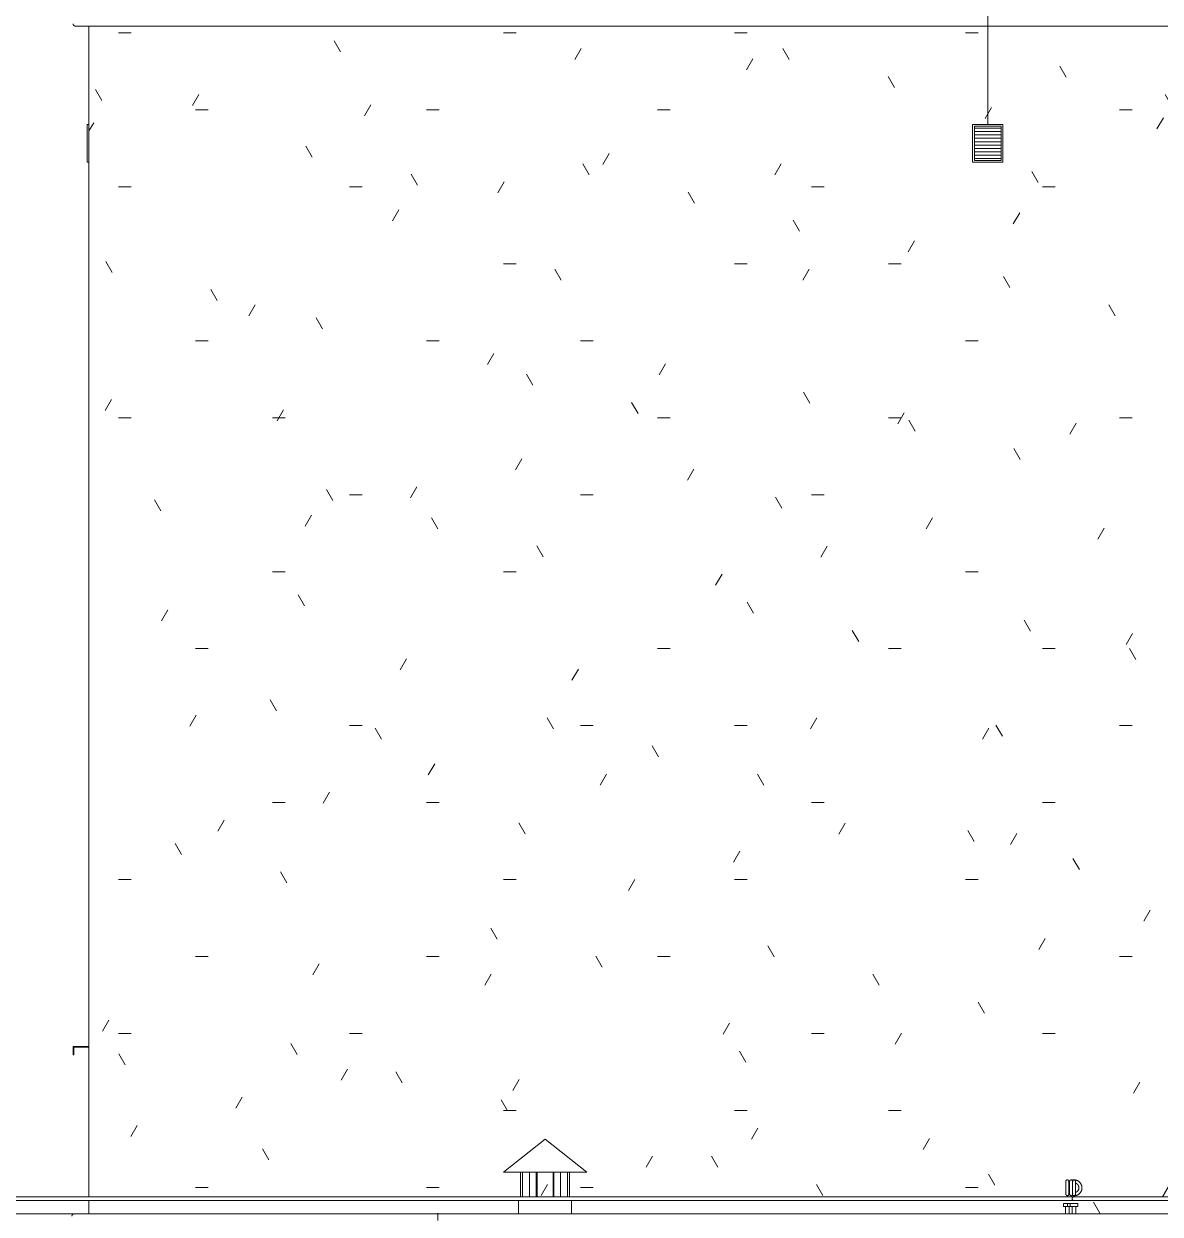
# Model space of a CAD drawing. Header units: millimetres. Extents: x -17526 to 472153, y -45352 to 20466.
# Drawn here: x 144784 to 147784, y 6229 to 9372 of the extents above; entities that cross this region are included whole.
import ezdxf

# ---------------------------------------------------------------- set-up
doc = ezdxf.new("R2010")
doc.units = ezdxf.units.MM
for name, color, linetype, lineweight in [('A-FLOR-HRAL', 11, 'Continuous', 9), ('A-ROOF-OTLN', 132, 'Continuous', 9), ('A-WALL', 113, 'Continuous', 9), ('A-WALL-PATT', 111, 'Continuous', 9), ('E-POWR-CNTR', 130, 'Continuous', 9), ('M-EQPM', 50, 'Continuous', 9), ('M-EQPM-IDEN', 50, 'Continuous', 9), ('M-HVAC-CDFF', 50, 'Continuous', 9), ('Q-SPCQ', 91, 'Continuous', 9)]:
    doc.layers.add(name, color=color, linetype=linetype, lineweight=lineweight)

# ---------------------------------------------------------------- blocks, each defined once
blk = doc.blocks.new('parapet_ext - parapet_ext-V120-Z-Nový')
at = {"layer": 'Q-SPCQ'}
for p, q in [((15935.3, 6672), (15893.3, 6672)), ((15893.3, 6672), (15893.3, 6650)), ((15895.3, 6670), (15935.3, 6670)), ((15895.3, 6650), (15895.3, 6670)), ((15893.3, 6650), (15895.3, 6650))]:
    blk.add_line(p, q, dxfattribs=at)
blk = doc.blocks.new('Zábradlí - Záchytný systém kotva-1301747-Z-Nový')
at = {"layer": 'A-FLOR-HRAL'}
for p, q in [((18520.8, 6314.2), (18520.2, 6313.6)), ((18522.7, 6295), (18522.6, 6295.5)), ((18547.4, 6302.7), (18547.5, 6302.2)), ((18545, 6257.3), (18544.7, 6257.3)), ((18545, 6257.3), (18544.7, 6257.3)), ((18545, 6249.1), (18545, 6257.3)), ((18544.7, 6249.1), (18545, 6249.1)), ((18544.7, 6249.1), (18545, 6249.1))]:
    blk.add_line(p, q, dxfattribs=at)
at = {"layer": 'A-FLOR-HRAL', "flags": 128}
for points in [[(18540.2, 6319.1), (18539.4, 6319.3), (18538.6, 6319.4), (18537.8, 6319.6), (18537, 6319.7), (18536.1, 6319.7), (18535.3, 6319.7), (18534.5, 6319.7), (18533.6, 6319.7), (18532.8, 6319.6), (18532, 6319.5), (18531.1, 6319.4), (18530.3, 6319.2), (18529.5, 6319), (18528.7, 6318.8)], [(18548.6, 6314.7), (18548.4, 6315), (18547.7, 6315.5), (18547.1, 6316), (18546.4, 6316.4), (18545.6, 6316.9), (18544.9, 6317.3), (18544.2, 6317.7), (18543.4, 6318)], [(18523.4, 6316.2), (18522.8, 6315.7), (18522.1, 6315.2), (18521.4, 6314.7)], [(18543, 6279.5), (18543.8, 6279.8), (18544.5, 6280.2), (18545.3, 6280.6), (18546, 6281), (18546.7, 6281.5), (18547.4, 6281.9), (18548, 6282.4), (18548.7, 6283), (18549.3, 6283.5), (18549.9, 6284.1), (18550.5, 6284.7), (18551, 6285.3), (18551.6, 6286)], [(18554, 6307.7), (18553.6, 6308.5), (18553.2, 6309.2), (18552.8, 6309.9), (18552.3, 6310.6), (18551.8, 6311.3), (18551.3, 6312), (18550.8, 6312.6)], [(18553, 6288.1), (18553.4, 6288.8), (18553.8, 6289.5), (18554.1, 6290.3), (18554.5, 6291.1), (18554.8, 6291.8), (18555, 6292.6), (18555.3, 6293.4), (18555.5, 6294.2), (18555.6, 6295.1), (18555.8, 6295.9), (18555.9, 6296.7), (18555.9, 6297.6), (18556, 6298.4), (18556, 6298.8)], [(18556, 6298.8), (18556, 6299.7), (18555.9, 6300.5), (18555.8, 6301.3), (18555.7, 6302.2), (18555.6, 6303), (18555.4, 6303.8), (18555.2, 6304.6), (18554.9, 6305.4), (18554.6, 6306.2)], [(18521.7, 6282.7), (18522.4, 6282.2), (18523.1, 6281.7), (18523.8, 6281.2)], [(18529.9, 6278.6), (18530.7, 6278.4), (18531.5, 6278.2), (18532.3, 6278.1), (18533.2, 6278), (18534, 6278), (18534.8, 6277.9), (18535.7, 6277.9), (18536.5, 6278), (18537.3, 6278.1), (18538.2, 6278.2), (18539, 6278.3), (18539.8, 6278.5), (18540.6, 6278.7), (18541.4, 6278.9)]]:
    blk.add_lwpolyline(points, dxfattribs=at)
blk = doc.blocks.new('Zábradlí - Záchytný systém kotva-V121-Z-Nový')
at = {"layer": 'A-FLOR-HRAL'}
for p, q in [((18520.8, 6314.2), (18520.2, 6313.6)), ((18545, 6257.3), (18544.7, 6257.3)), ((18545, 6257.3), (18544.7, 6257.3)), ((18545, 6249.1), (18545, 6257.3)), ((18544.7, 6249.1), (18545, 6249.1)), ((18544.7, 6249.1), (18545, 6249.1))]:
    blk.add_line(p, q, dxfattribs=at)
at = {"layer": 'A-FLOR-HRAL', "flags": 128}
for points in [[(18556, 6298.8), (18556, 6299.7), (18555.9, 6300.5), (18555.8, 6301.3), (18555.7, 6302.2), (18555.6, 6303), (18555.4, 6303.8), (18555.2, 6304.6), (18554.9, 6305.4), (18554.6, 6306.2), (18554.3, 6307), (18554, 6307.7), (18553.6, 6308.5), (18553.2, 6309.2), (18552.8, 6309.9), (18552.3, 6310.6), (18551.8, 6311.3), (18551.3, 6312), (18550.8, 6312.6), (18550.2, 6313.2), (18549.6, 6313.8), (18549, 6314.4), (18548.4, 6315), (18547.7, 6315.5), (18547.1, 6316), (18546.4, 6316.4), (18545.6, 6316.9), (18544.9, 6317.3), (18544.2, 6317.7), (18543.4, 6318), (18542.6, 6318.3), (18541.9, 6318.6), (18541.1, 6318.9), (18540.2, 6319.1), (18539.4, 6319.3), (18538.6, 6319.4), (18537.8, 6319.6), (18537, 6319.7), (18536.1, 6319.7), (18535.3, 6319.7), (18534.5, 6319.7), (18533.6, 6319.7), (18532.8, 6319.6), (18532, 6319.5), (18531.1, 6319.4), (18530.3, 6319.2), (18529.5, 6319), (18528.7, 6318.8)], [(18523.4, 6316.2), (18522.8, 6315.7), (18522.1, 6315.2), (18521.4, 6314.7)], [(18522.2, 6298.8), (18522.2, 6299.4), (18522.2, 6299.9), (18522.2, 6300.4), (18522.3, 6300.9), (18522.4, 6301.4), (18522.5, 6301.9), (18522.7, 6302.4), (18522.8, 6302.9), (18523, 6303.4), (18523.2, 6303.9), (18523.4, 6304.3)], [(18523.5, 6293.1), (18523.3, 6293.6), (18523.1, 6294), (18522.9, 6294.5), (18522.7, 6295), (18522.6, 6295.5), (18522.5, 6296), (18522.4, 6296.5), (18522.3, 6297), (18522.2, 6297.5), (18522.2, 6298), (18522.2, 6298.6), (18522.2, 6298.8)], [(18529.9, 6278.6), (18530.7, 6278.4), (18531.5, 6278.2), (18532.3, 6278.1), (18533.2, 6278), (18534, 6278), (18534.8, 6277.9), (18535.7, 6277.9), (18536.5, 6278), (18537.3, 6278.1), (18538.2, 6278.2), (18539, 6278.3), (18539.8, 6278.5), (18540.6, 6278.7), (18541.4, 6278.9), (18542.2, 6279.2), (18543, 6279.5), (18543.8, 6279.8), (18544.5, 6280.2), (18545.3, 6280.6), (18546, 6281), (18546.7, 6281.5), (18547.4, 6281.9), (18548, 6282.4), (18548.7, 6283), (18549.3, 6283.5), (18549.9, 6284.1), (18550.5, 6284.7), (18551, 6285.3), (18551.6, 6286), (18552.1, 6286.7), (18552.5, 6287.4), (18553, 6288.1), (18553.4, 6288.8), (18553.8, 6289.5), (18554.1, 6290.3), (18554.5, 6291.1), (18554.8, 6291.8), (18555, 6292.6), (18555.3, 6293.4), (18555.5, 6294.2), (18555.6, 6295.1), (18555.8, 6295.9), (18555.9, 6296.7), (18555.9, 6297.6), (18556, 6298.4), (18556, 6298.8)], [(18539, 6311.1), (18539.5, 6311), (18540, 6310.8), (18540.4, 6310.6), (18540.9, 6310.4), (18541.4, 6310.1), (18541.8, 6309.9), (18542.2, 6309.6), (18542.7, 6309.3), (18543.1, 6309), (18543.5, 6308.6), (18543.9, 6308.3), (18544.2, 6307.9), (18544.6, 6307.6), (18544.9, 6307.2), (18545.2, 6306.8), (18545.6, 6306.4), (18545.8, 6305.9), (18546.1, 6305.5), (18546.4, 6305), (18546.6, 6304.6), (18546.8, 6304.1), (18547, 6303.6), (18547.2, 6303.2), (18547.4, 6302.7), (18547.5, 6302.2), (18547.7, 6301.7), (18547.8, 6301.2), (18547.8, 6300.7), (18547.9, 6300.2), (18547.9, 6299.6), (18548, 6299.1), (18548, 6298.8)], [(18548, 6298.8), (18548, 6298.3), (18547.9, 6297.8), (18547.9, 6297.3), (18547.8, 6296.8), (18547.7, 6296.3), (18547.6, 6295.8), (18547.5, 6295.3), (18547.3, 6294.8), (18547.1, 6294.3), (18547, 6293.8), (18546.7, 6293.3), (18546.5, 6292.9), (18546.3, 6292.4), (18546, 6292), (18545.7, 6291.6), (18545.4, 6291.1), (18545.1, 6290.7), (18544.8, 6290.3), (18544.4, 6289.9), (18544.1, 6289.6), (18543.7, 6289.2), (18543.3, 6288.9), (18542.9, 6288.6), (18542.5, 6288.3), (18542, 6288), (18541.6, 6287.7), (18541.1, 6287.5), (18540.7, 6287.2), (18540.2, 6287), (18539.7, 6286.8), (18539.3, 6286.6)], [(18521.7, 6282.7), (18522.4, 6282.2), (18523.1, 6281.7), (18523.8, 6281.2)]]:
    blk.add_lwpolyline(points, dxfattribs=at)
blk = doc.blocks.new('Zábradlí - Záchytný systém kotva-V123-Z-Nový')
at = {"layer": 'A-FLOR-HRAL'}
for p, q in [((18525, 6257.3), (18525, 6249.1)), ((18535, 6257.3), (18525, 6257.3)), ((18545, 6257.3), (18535, 6257.3)), ((18545, 6249.1), (18545, 6257.3)), ((18525, 6249.1), (18535, 6249.1)), ((18530, 6249.1), (18530, 6229.5)), ((18535, 6249.1), (18545, 6249.1)), ((18540, 6229.5), (18540, 6249.1))]:
    blk.add_line(p, q, dxfattribs=at)
at = {"layer": 'A-FLOR-HRAL', "flags": 128}
for points in [[(18531, 6315.8), (18531, 6315.9), (18531, 6316.1), (18531, 6316.2), (18531, 6316.4), (18531.1, 6316.5), (18531.1, 6316.7), (18531.2, 6316.9), (18531.2, 6317), (18531.3, 6317.2), (18531.3, 6317.3), (18531.4, 6317.5), (18531.5, 6317.6), (18531.5, 6317.7), (18531.6, 6317.9), (18531.7, 6318), (18531.8, 6318.1), (18531.9, 6318.3), (18532, 6318.4), (18532.1, 6318.5), (18532.2, 6318.6), (18532.3, 6318.7), (18532.4, 6318.8), (18532.6, 6318.9), (18532.7, 6319), (18532.8, 6319.1), (18533, 6319.2), (18533.1, 6319.3), (18533.3, 6319.4), (18533.4, 6319.4), (18533.5, 6319.5), (18533.7, 6319.5), (18533.9, 6319.6), (18534, 6319.6), (18534.2, 6319.7), (18534.3, 6319.7), (18534.5, 6319.7), (18534.6, 6319.7), (18534.8, 6319.7), (18535, 6319.8), (18535.1, 6319.7), (18535.3, 6319.7), (18535.4, 6319.7), (18535.6, 6319.7), (18535.8, 6319.7), (18535.9, 6319.6), (18536.1, 6319.6), (18536.2, 6319.6), (18536.4, 6319.5), (18536.5, 6319.5), (18536.7, 6319.4), (18536.8, 6319.3), (18536.9, 6319.2), (18537.1, 6319.2), (18537.2, 6319.1), (18537.4, 6319), (18537.5, 6318.9), (18537.6, 6318.8), (18537.7, 6318.7), (18537.8, 6318.6), (18537.9, 6318.5), (18538.1, 6318.3), (18538.2, 6318.2), (18538.2, 6318.1), (18538.3, 6317.9), (18538.4, 6317.8), (18538.5, 6317.7), (18538.6, 6317.5), (18538.6, 6317.4), (18538.7, 6317.2), (18538.8, 6317.1), (18538.8, 6316.9), (18538.9, 6316.8), (18538.9, 6316.6), (18538.9, 6316.5), (18539, 6316.3), (18539, 6316.2), (18539, 6316), (18539, 6315.8), (18539, 6315.8)], [(18531, 6315.8), (18531, 6315.7), (18531, 6315.7), (18531, 6315.6), (18531, 6315.5), (18531, 6315.4), (18531, 6315.3), (18531, 6315.1), (18531, 6314.9), (18531, 6314.7), (18531, 6314.4), (18531, 6314.1), (18531, 6313.8), (18531, 6313.5), (18531, 6313.2), (18531, 6312.8), (18531, 6312.4), (18531, 6312), (18531, 6311.6), (18531, 6311.1), (18531, 6310.6), (18531, 6310.1), (18531, 6309.6), (18531, 6309.1), (18531, 6308.5), (18531, 6308), (18531, 6307.4), (18531, 6306.8), (18531, 6306.2), (18531, 6305.6), (18531, 6305), (18531, 6304.3), (18531, 6303.7), (18531, 6303), (18531, 6302.4), (18531, 6301.7), (18531, 6301), (18531, 6300.4), (18531, 6299.7), (18531, 6299), (18531, 6298.8)], [(18531, 6298.8), (18531, 6299.5), (18531, 6300.2), (18531, 6300.9), (18531, 6301.5), (18531, 6302.2), (18531, 6302.9), (18531, 6303.5), (18531, 6304.2), (18531, 6304.8), (18531, 6305.4), (18531, 6306), (18531, 6306.7), (18531, 6307.2), (18531, 6307.8), (18531, 6308.4), (18531, 6308.9), (18531, 6309.5), (18531, 6310), (18531, 6310.5), (18531, 6311), (18531, 6311.4), (18531, 6311.9), (18531, 6312.3), (18531, 6312.7), (18531, 6313.1), (18531, 6313.4), (18531, 6313.8), (18531, 6314.1), (18531, 6314.3), (18531, 6314.6), (18531, 6314.8), (18531, 6315), (18531, 6315.2), (18531, 6315.4), (18531, 6315.5), (18531, 6315.6), (18531, 6315.7), (18531, 6315.7), (18531, 6315.8)], [(18531, 6281.9), (18531, 6281.9), (18531, 6282), (18531, 6282.1), (18531, 6282.1), (18531, 6282.3), (18531, 6282.4), (18531, 6282.6), (18531, 6282.8), (18531, 6283), (18531, 6283.3), (18531, 6283.5), (18531, 6283.8), (18531, 6284.2), (18531, 6284.5), (18531, 6284.9), (18531, 6285.3), (18531, 6285.7), (18531, 6286.1), (18531, 6286.6), (18531, 6287.1), (18531, 6287.6), (18531, 6288.1), (18531, 6288.6), (18531, 6289.1), (18531, 6289.7), (18531, 6290.3), (18531, 6290.9), (18531, 6291.5), (18531, 6292.1), (18531, 6292.7), (18531, 6293.3), (18531, 6294), (18531, 6294.6), (18531, 6295.3), (18531, 6296), (18531, 6296.6), (18531, 6297.3), (18531, 6298), (18531, 6298.7), (18531, 6298.8)], [(18531, 6298.8), (18531, 6298.2), (18531, 6297.5), (18531, 6296.8), (18531, 6296.1), (18531, 6295.5), (18531, 6294.8), (18531, 6294.2), (18531, 6293.5), (18531, 6292.9), (18531, 6292.3), (18531, 6291.6), (18531, 6291), (18531, 6290.4), (18531, 6289.9), (18531, 6289.3), (18531, 6288.7), (18531, 6288.2), (18531, 6287.7), (18531, 6287.2), (18531, 6286.7), (18531, 6286.3), (18531, 6285.8), (18531, 6285.4), (18531, 6285), (18531, 6284.6), (18531, 6284.3), (18531, 6283.9), (18531, 6283.6), (18531, 6283.3), (18531, 6283.1), (18531, 6282.8), (18531, 6282.6), (18531, 6282.5), (18531, 6282.3), (18531, 6282.2), (18531, 6282.1), (18531, 6282), (18531, 6282), (18531, 6281.9)], [(18539, 6315.8), (18539, 6315.7), (18539, 6315.7), (18539, 6315.6), (18539, 6315.5), (18539, 6315.4), (18539, 6315.3), (18539, 6315.1), (18539, 6314.9), (18539, 6314.7), (18539, 6314.4), (18539, 6314.1), (18539, 6313.8), (18539, 6313.5), (18539, 6313.2), (18539, 6312.8), (18539, 6312.4), (18539, 6312), (18539, 6311.6), (18539, 6311.1), (18539, 6310.6), (18539, 6310.1), (18539, 6309.6), (18539, 6309.1), (18539, 6308.5), (18539, 6308), (18539, 6307.4), (18539, 6306.8), (18539, 6306.2), (18539, 6305.6), (18539, 6305), (18539, 6304.3), (18539, 6303.7), (18539, 6303), (18539, 6302.4), (18539, 6301.7), (18539, 6301), (18539, 6300.4), (18539, 6299.7), (18539, 6299), (18539, 6298.8)], [(18539, 6298.8), (18539, 6299.5), (18539, 6300.2), (18539, 6300.9), (18539, 6301.5), (18539, 6302.2), (18539, 6302.9), (18539, 6303.5), (18539, 6304.2), (18539, 6304.8), (18539, 6305.4), (18539, 6306), (18539, 6306.7), (18539, 6307.2), (18539, 6307.8), (18539, 6308.4), (18539, 6308.9), (18539, 6309.5), (18539, 6310), (18539, 6310.5), (18539, 6311), (18539, 6311.4), (18539, 6311.9), (18539, 6312.3), (18539, 6312.7), (18539, 6313.1), (18539, 6313.4), (18539, 6313.8), (18539, 6314.1), (18539, 6314.3), (18539, 6314.6), (18539, 6314.8), (18539, 6315), (18539, 6315.2), (18539, 6315.4), (18539, 6315.5), (18539, 6315.6), (18539, 6315.7), (18539, 6315.7), (18539, 6315.8)], [(18539, 6281.9), (18539, 6281.9), (18539, 6282), (18539, 6282.1), (18539, 6282.1), (18539, 6282.3), (18539, 6282.4), (18539, 6282.6), (18539, 6282.8), (18539, 6283), (18539, 6283.3), (18539, 6283.5), (18539, 6283.8), (18539, 6284.2), (18539, 6284.5), (18539, 6284.9), (18539, 6285.3), (18539, 6285.7), (18539, 6286.1), (18539, 6286.6), (18539, 6287.1), (18539, 6287.6), (18539, 6288.1), (18539, 6288.6), (18539, 6289.1), (18539, 6289.7), (18539, 6290.3), (18539, 6290.9), (18539, 6291.5), (18539, 6292.1), (18539, 6292.7), (18539, 6293.3), (18539, 6294), (18539, 6294.6), (18539, 6295.3), (18539, 6296), (18539, 6296.6), (18539, 6297.3), (18539, 6298), (18539, 6298.7), (18539, 6298.8)], [(18539, 6298.8), (18539, 6298.2), (18539, 6297.5), (18539, 6296.8), (18539, 6296.1), (18539, 6295.5), (18539, 6294.8), (18539, 6294.2), (18539, 6293.5), (18539, 6292.9), (18539, 6292.3), (18539, 6291.6), (18539, 6291), (18539, 6290.4), (18539, 6289.9), (18539, 6289.3), (18539, 6288.7), (18539, 6288.2), (18539, 6287.7), (18539, 6287.2), (18539, 6286.7), (18539, 6286.3), (18539, 6285.8), (18539, 6285.4), (18539, 6285), (18539, 6284.6), (18539, 6284.3), (18539, 6283.9), (18539, 6283.6), (18539, 6283.3), (18539, 6283.1), (18539, 6282.8), (18539, 6282.6), (18539, 6282.5), (18539, 6282.3), (18539, 6282.2), (18539, 6282.1), (18539, 6282), (18539, 6282), (18539, 6281.9)], [(18539, 6281.9), (18539, 6281.8), (18539, 6281.6), (18539, 6281.5), (18538.9, 6281.3), (18538.9, 6281.1), (18538.9, 6281), (18538.8, 6280.8), (18538.8, 6280.7), (18538.7, 6280.5), (18538.7, 6280.4), (18538.6, 6280.2), (18538.5, 6280.1), (18538.5, 6279.9), (18538.4, 6279.8), (18538.3, 6279.7), (18538.2, 6279.5), (18538.1, 6279.4), (18538, 6279.3), (18537.9, 6279.2), (18537.8, 6279.1), (18537.7, 6279), (18537.5, 6278.8), (18537.4, 6278.7), (18537.3, 6278.7), (18537.2, 6278.6), (18537, 6278.5), (18536.9, 6278.4), (18536.7, 6278.3), (18536.6, 6278.3), (18536.4, 6278.2), (18536.3, 6278.1), (18536.1, 6278.1), (18536, 6278.1), (18535.8, 6278), (18535.7, 6278), (18535.5, 6278), (18535.4, 6277.9), (18535.2, 6277.9), (18535, 6277.9), (18534.9, 6277.9), (18534.7, 6277.9), (18534.6, 6278), (18534.4, 6278), (18534.2, 6278), (18534.1, 6278), (18533.9, 6278.1), (18533.8, 6278.1), (18533.6, 6278.2), (18533.5, 6278.2), (18533.3, 6278.3), (18533.2, 6278.4), (18533, 6278.4), (18532.9, 6278.5), (18532.8, 6278.6), (18532.6, 6278.7), (18532.5, 6278.8), (18532.4, 6278.9), (18532.3, 6279), (18532.2, 6279.1), (18532, 6279.2), (18531.9, 6279.4), (18531.8, 6279.5), (18531.7, 6279.6), (18531.7, 6279.7), (18531.6, 6279.9), (18531.5, 6280), (18531.4, 6280.2), (18531.3, 6280.3), (18531.3, 6280.4), (18531.2, 6280.6), (18531.2, 6280.7), (18531.1, 6280.9), (18531.1, 6281.1), (18531.1, 6281.2), (18531, 6281.4), (18531, 6281.5), (18531, 6281.7), (18531, 6281.8), (18531, 6281.9)]]:
    blk.add_lwpolyline(points, dxfattribs=at)
blk = doc.blocks.new('Zábradlí - Zábradlí-1224775-Z-Nový')
for name in ['Zábradlí - Záchytný systém kotva-1301747-Z-Nový', 'Zábradlí - Záchytný systém kotva-V121-Z-Nový', 'Zábradlí - Záchytný systém kotva-1301747-Z-Nový', 'Zábradlí - Záchytný systém kotva-V123-Z-Nový']:
    blk.add_blockref(name, (0, 0))
blk = doc.blocks.new('Typ horního madla - Horní madlo_Vnitřní_-1225290-Z-Nový')
at = {"layer": 'A-FLOR-HRAL'}
for p, q in [((25658.8, 6275), (18535, 6275)), ((18535, 6265), (25658.8, 6265))]:
    blk.add_line(p, q, dxfattribs=at)
for points, knots in [([(18535, 6275), (18534.9, 6275), (18534.7, 6275), (18534.3, 6275), (18534, 6274.9), (18533.7, 6274.8), (18533.4, 6274.7), (18533.1, 6274.6), (18532.8, 6274.5), (18532.5, 6274.3), (18532.2, 6274.2), (18531.9, 6273.9), (18531.5, 6273.6), (18531.2, 6273.3), (18531, 6273), (18530.6, 6272.5), (18530.4, 6271.9), (18530.1, 6271.1), (18530, 6270.4), (18530, 6270)], [0.5, 0.5, 0.5, 0.5, 0.5208333, 0.5416667, 0.5625, 0.5833333, 0.6041667, 0.625, 0.6458333, 0.6666667, 0.6875, 0.7083333, 0.75, 0.7708333, 0.7916667, 0.8333333, 0.875, 0.9166667, 1, 1, 1, 1]), ([(18530, 6270), (18530, 6269.6), (18530.1, 6268.9), (18530.4, 6268.1), (18530.6, 6267.5), (18531, 6267), (18531.2, 6266.7), (18531.5, 6266.4), (18531.9, 6266), (18532.4, 6265.7), (18532.8, 6265.5), (18533.1, 6265.4), (18533.4, 6265.3), (18533.7, 6265.2), (18534, 6265.1), (18534.3, 6265), (18534.7, 6265), (18534.9, 6265), (18535, 6265)], [0, 0, 0, 0, 0.0833333, 0.125, 0.1666667, 0.2083333, 0.2291667, 0.25, 0.2916667, 0.3333333, 0.3541667, 0.375, 0.3958333, 0.4166667, 0.4375, 0.4583333, 0.4791667, 0.5, 0.5, 0.5, 0.5])]:
    blk.add_open_spline(points, degree=3, knots=knots, dxfattribs=at)
blk = doc.blocks.new('Zábradlí - Záchytný systém kotva-V129-Z-Nový')
at = {"layer": 'A-FLOR-HRAL'}
for p, q in [((18517.5, 6257.3), (18517.5, 6249.1)), ((18524.9, 6257.3), (18517.5, 6257.3)), ((18531.5, 6284.6), (18531.5, 6284.3)), ((18531.5, 6284.2), (18531.5, 6284.5)), ((18517.5, 6249.1), (18524.9, 6249.1)), ((18522.5, 6249.1), (18522.5, 6229.5))]:
    blk.add_line(p, q, dxfattribs=at)
at = {"layer": 'A-FLOR-HRAL', "flags": 128}
for points in [[(18523.5, 6315.8), (18523.5, 6315.9), (18523.5, 6316.1), (18523.5, 6316.2), (18523.5, 6316.4), (18523.6, 6316.5), (18523.6, 6316.7), (18523.6, 6316.9), (18523.7, 6317), (18523.7, 6317.2), (18523.8, 6317.3), (18523.9, 6317.5), (18523.9, 6317.6), (18524, 6317.7), (18524.1, 6317.9), (18524.2, 6318), (18524.3, 6318.1), (18524.4, 6318.3), (18524.5, 6318.4), (18524.6, 6318.5), (18524.7, 6318.6), (18524.8, 6318.7), (18524.9, 6318.8), (18525.1, 6318.9), (18525.2, 6319), (18525.3, 6319.1), (18525.5, 6319.2), (18525.6, 6319.3), (18525.7, 6319.4), (18525.9, 6319.4), (18526, 6319.5), (18526.2, 6319.5), (18526.3, 6319.6), (18526.5, 6319.6), (18526.6, 6319.7), (18526.8, 6319.7), (18527, 6319.7), (18527.1, 6319.7), (18527.3, 6319.7), (18527.4, 6319.8), (18527.6, 6319.7), (18527.8, 6319.7), (18527.9, 6319.7), (18528.1, 6319.7), (18528.2, 6319.7), (18528.4, 6319.6), (18528.5, 6319.6), (18528.7, 6319.6), (18528.9, 6319.5), (18529, 6319.5), (18529.1, 6319.4), (18529.3, 6319.3), (18529.4, 6319.2), (18529.6, 6319.2), (18529.7, 6319.1), (18529.8, 6319), (18530, 6318.9), (18530.1, 6318.8), (18530.2, 6318.7), (18530.3, 6318.6), (18530.4, 6318.5), (18530.5, 6318.3), (18530.6, 6318.2), (18530.7, 6318.1), (18530.8, 6317.9), (18530.9, 6317.8), (18531, 6317.7), (18531.1, 6317.5), (18531.1, 6317.4), (18531.2, 6317.2), (18531.3, 6317.1), (18531.3, 6316.9), (18531.3, 6316.8), (18531.4, 6316.6), (18531.4, 6316.5), (18531.4, 6316.3), (18531.5, 6316.2), (18531.5, 6316), (18531.5, 6315.8), (18531.5, 6315.8)], [(18523.5, 6315.8), (18523.5, 6315.7), (18523.5, 6315.7), (18523.5, 6315.6), (18523.5, 6315.5), (18523.5, 6315.4), (18523.5, 6315.3), (18523.5, 6315.1), (18523.5, 6314.9), (18523.5, 6314.7), (18523.5, 6314.4), (18523.5, 6314.1), (18523.5, 6313.8), (18523.5, 6313.5), (18523.5, 6313.2), (18523.5, 6312.8), (18523.5, 6312.4), (18523.5, 6312), (18523.5, 6311.6), (18523.5, 6311.1), (18523.5, 6310.6), (18523.5, 6310.1), (18523.5, 6309.6), (18523.5, 6309.1), (18523.5, 6308.5), (18523.5, 6308), (18523.5, 6307.4), (18523.5, 6306.8), (18523.5, 6306.2), (18523.5, 6305.6), (18523.5, 6305), (18523.5, 6304.3), (18523.5, 6303.7), (18523.5, 6303), (18523.5, 6302.4), (18523.5, 6301.7), (18523.5, 6301), (18523.5, 6300.4), (18523.5, 6299.7), (18523.5, 6299), (18523.5, 6298.8)], [(18523.5, 6298.8), (18523.5, 6299.5), (18523.5, 6300.2), (18523.5, 6300.9), (18523.5, 6301.5), (18523.5, 6302.2), (18523.5, 6302.9), (18523.5, 6303.5), (18523.5, 6304.2), (18523.5, 6304.8), (18523.5, 6305.4), (18523.5, 6306), (18523.5, 6306.7), (18523.5, 6307.2), (18523.5, 6307.8), (18523.5, 6308.4), (18523.5, 6308.9), (18523.5, 6309.5), (18523.5, 6310), (18523.5, 6310.5), (18523.5, 6311), (18523.5, 6311.4), (18523.5, 6311.9), (18523.5, 6312.3), (18523.5, 6312.7), (18523.5, 6313.1), (18523.5, 6313.4), (18523.5, 6313.8), (18523.5, 6314.1), (18523.5, 6314.3), (18523.5, 6314.6), (18523.5, 6314.8), (18523.5, 6315), (18523.5, 6315.2), (18523.5, 6315.4), (18523.5, 6315.5), (18523.5, 6315.6), (18523.5, 6315.7), (18523.5, 6315.7), (18523.5, 6315.8)], [(18523.5, 6281.9), (18523.5, 6281.9), (18523.5, 6282), (18523.5, 6282.1), (18523.5, 6282.1), (18523.5, 6282.3), (18523.5, 6282.4), (18523.5, 6282.6), (18523.5, 6282.8), (18523.5, 6283), (18523.5, 6283.3), (18523.5, 6283.5), (18523.5, 6283.8), (18523.5, 6284.2), (18523.5, 6284.5), (18523.5, 6284.9), (18523.5, 6285.3), (18523.5, 6285.7), (18523.5, 6286.1), (18523.5, 6286.6), (18523.5, 6287.1), (18523.5, 6287.6), (18523.5, 6288.1), (18523.5, 6288.6), (18523.5, 6289.1), (18523.5, 6289.7), (18523.5, 6290.3), (18523.5, 6290.9), (18523.5, 6291.5), (18523.5, 6292.1), (18523.5, 6292.7), (18523.5, 6293.3), (18523.5, 6294), (18523.5, 6294.6), (18523.5, 6295.3), (18523.5, 6296), (18523.5, 6296.6), (18523.5, 6297.3), (18523.5, 6298), (18523.5, 6298.7), (18523.5, 6298.8)], [(18523.5, 6298.8), (18523.5, 6298.2), (18523.5, 6297.5), (18523.5, 6296.8), (18523.5, 6296.1), (18523.5, 6295.5), (18523.5, 6294.8), (18523.5, 6294.2), (18523.5, 6293.5), (18523.5, 6292.9), (18523.5, 6292.3), (18523.5, 6291.6), (18523.5, 6291), (18523.5, 6290.4), (18523.5, 6289.9), (18523.5, 6289.3), (18523.5, 6288.7), (18523.5, 6288.2), (18523.5, 6287.7), (18523.5, 6287.2), (18523.5, 6286.7), (18523.5, 6286.3), (18523.5, 6285.8), (18523.5, 6285.4), (18523.5, 6285), (18523.5, 6284.6), (18523.5, 6284.3), (18523.5, 6283.9), (18523.5, 6283.6), (18523.5, 6283.3), (18523.5, 6283.1), (18523.5, 6282.8), (18523.5, 6282.6), (18523.5, 6282.5), (18523.5, 6282.3), (18523.5, 6282.2), (18523.5, 6282.1), (18523.5, 6282), (18523.5, 6282), (18523.5, 6281.9)], [(18531.5, 6315.8), (18531.5, 6315.7), (18531.5, 6315.7), (18531.5, 6315.6), (18531.5, 6315.5), (18531.5, 6315.4), (18531.5, 6315.3)], [(18531.5, 6315.4), (18531.5, 6315.5), (18531.5, 6315.6), (18531.5, 6315.7), (18531.5, 6315.7), (18531.5, 6315.8)], [(18531.5, 6281.5), (18531.4, 6281.3), (18531.4, 6281.1), (18531.4, 6281), (18531.3, 6280.8), (18531.3, 6280.7), (18531.2, 6280.5), (18531.2, 6280.4), (18531.1, 6280.2), (18531, 6280.1), (18531, 6279.9), (18530.9, 6279.8), (18530.8, 6279.7), (18530.7, 6279.5), (18530.6, 6279.4), (18530.5, 6279.3), (18530.4, 6279.2), (18530.3, 6279.1), (18530.2, 6279), (18530, 6278.8), (18529.9, 6278.7), (18529.8, 6278.7), (18529.6, 6278.6), (18529.5, 6278.5), (18529.4, 6278.4), (18529.2, 6278.3), (18529.1, 6278.3), (18528.9, 6278.2), (18528.8, 6278.1), (18528.6, 6278.1), (18528.5, 6278.1), (18528.3, 6278), (18528.2, 6278), (18528, 6278), (18527.8, 6277.9), (18527.7, 6277.9), (18527.5, 6277.9), (18527.4, 6277.9), (18527.2, 6277.9), (18527, 6278), (18526.9, 6278), (18526.7, 6278), (18526.6, 6278), (18526.4, 6278.1), (18526.3, 6278.1), (18526.1, 6278.2), (18526, 6278.2), (18525.8, 6278.3), (18525.7, 6278.4), (18525.5, 6278.4), (18525.4, 6278.5), (18525.3, 6278.6), (18525.1, 6278.7), (18525, 6278.8), (18524.9, 6278.9), (18524.8, 6279), (18524.6, 6279.1), (18524.5, 6279.2), (18524.4, 6279.4), (18524.3, 6279.5), (18524.2, 6279.6), (18524.1, 6279.7), (18524.1, 6279.9), (18524, 6280), (18523.9, 6280.2), (18523.8, 6280.3), (18523.8, 6280.4), (18523.7, 6280.6), (18523.7, 6280.7), (18523.6, 6280.9), (18523.6, 6281.1), (18523.6, 6281.2), (18523.5, 6281.4), (18523.5, 6281.5), (18523.5, 6281.7), (18523.5, 6281.8), (18523.5, 6281.9)]]:
    blk.add_lwpolyline(points, dxfattribs=at)
blk = doc.blocks.new('Zábradlí - Záchytný systém kotva-V130-Z-Nový')
at = {"layer": 'A-FLOR-HRAL'}
for p, q in [((18507.5, 6257.3), (18507.5, 6249.1)), ((18517.5, 6257.3), (18507.5, 6257.3)), ((18507.5, 6249.1), (18517.5, 6249.1)), ((18512.5, 6249.1), (18512.5, 6229.5))]:
    blk.add_line(p, q, dxfattribs=at)
at = {"layer": 'A-FLOR-HRAL', "flags": 128}
for points in [[(18513.5, 6315.8), (18513.5, 6315.9), (18513.5, 6316.1), (18513.5, 6316.2), (18513.5, 6316.4), (18513.6, 6316.5), (18513.6, 6316.7), (18513.7, 6316.9), (18513.7, 6317), (18513.8, 6317.2), (18513.8, 6317.3), (18513.9, 6317.5), (18514, 6317.6), (18514, 6317.7), (18514.1, 6317.9), (18514.2, 6318), (18514.3, 6318.1), (18514.4, 6318.3), (18514.5, 6318.4), (18514.6, 6318.5), (18514.7, 6318.6), (18514.8, 6318.7), (18514.9, 6318.8), (18515.1, 6318.9), (18515.2, 6319), (18515.3, 6319.1), (18515.5, 6319.2), (18515.6, 6319.3), (18515.8, 6319.4), (18515.9, 6319.4), (18516, 6319.5), (18516.2, 6319.5), (18516.4, 6319.6), (18516.5, 6319.6), (18516.7, 6319.7), (18516.8, 6319.7), (18517, 6319.7), (18517.1, 6319.7), (18517.3, 6319.7), (18517.5, 6319.8), (18517.6, 6319.7), (18517.8, 6319.7), (18517.9, 6319.7), (18518.1, 6319.7), (18518.3, 6319.7), (18518.4, 6319.6), (18518.6, 6319.6), (18518.7, 6319.6), (18518.9, 6319.5), (18519, 6319.5), (18519.2, 6319.4), (18519.3, 6319.3), (18519.4, 6319.2), (18519.6, 6319.2), (18519.7, 6319.1), (18519.9, 6319), (18520, 6318.9), (18520.1, 6318.8), (18520.2, 6318.7), (18520.3, 6318.6), (18520.4, 6318.5), (18520.6, 6318.3), (18520.7, 6318.2), (18520.7, 6318.1), (18520.8, 6317.9), (18520.9, 6317.8), (18521, 6317.7), (18521.1, 6317.5), (18521.1, 6317.4), (18521.2, 6317.2), (18521.3, 6317.1), (18521.3, 6316.9), (18521.4, 6316.8), (18521.4, 6316.6), (18521.4, 6316.5), (18521.5, 6316.3), (18521.5, 6316.2), (18521.5, 6316), (18521.5, 6315.8), (18521.5, 6315.8)], [(18513.5, 6315.8), (18513.5, 6315.7), (18513.5, 6315.7), (18513.5, 6315.6), (18513.5, 6315.5), (18513.5, 6315.4), (18513.5, 6315.3), (18513.5, 6315.1), (18513.5, 6314.9), (18513.5, 6314.7), (18513.5, 6314.4), (18513.5, 6314.1), (18513.5, 6313.8), (18513.5, 6313.5), (18513.5, 6313.2), (18513.5, 6312.8), (18513.5, 6312.4), (18513.5, 6312), (18513.5, 6311.6), (18513.5, 6311.1), (18513.5, 6310.6), (18513.5, 6310.1), (18513.5, 6309.6), (18513.5, 6309.1), (18513.5, 6308.5), (18513.5, 6308), (18513.5, 6307.4), (18513.5, 6306.8), (18513.5, 6306.2), (18513.5, 6305.6), (18513.5, 6305), (18513.5, 6304.3), (18513.5, 6303.7), (18513.5, 6303), (18513.5, 6302.4), (18513.5, 6301.7), (18513.5, 6301), (18513.5, 6300.4), (18513.5, 6299.7), (18513.5, 6299), (18513.5, 6298.8)], [(18513.5, 6298.8), (18513.5, 6299.5), (18513.5, 6300.2), (18513.5, 6300.9), (18513.5, 6301.5), (18513.5, 6302.2), (18513.5, 6302.9), (18513.5, 6303.5), (18513.5, 6304.2), (18513.5, 6304.8), (18513.5, 6305.4), (18513.5, 6306), (18513.5, 6306.7), (18513.5, 6307.2), (18513.5, 6307.8), (18513.5, 6308.4), (18513.5, 6308.9), (18513.5, 6309.5), (18513.5, 6310), (18513.5, 6310.5), (18513.5, 6311), (18513.5, 6311.4), (18513.5, 6311.9), (18513.5, 6312.3), (18513.5, 6312.7), (18513.5, 6313.1), (18513.5, 6313.4), (18513.5, 6313.8), (18513.5, 6314.1), (18513.5, 6314.3), (18513.5, 6314.6), (18513.5, 6314.8), (18513.5, 6315), (18513.5, 6315.2), (18513.5, 6315.4), (18513.5, 6315.5), (18513.5, 6315.6), (18513.5, 6315.7), (18513.5, 6315.7), (18513.5, 6315.8)], [(18513.5, 6281.9), (18513.5, 6281.9), (18513.5, 6282), (18513.5, 6282.1), (18513.5, 6282.1), (18513.5, 6282.3), (18513.5, 6282.4), (18513.5, 6282.6), (18513.5, 6282.8), (18513.5, 6283), (18513.5, 6283.3), (18513.5, 6283.5), (18513.5, 6283.8), (18513.5, 6284.2), (18513.5, 6284.5), (18513.5, 6284.9), (18513.5, 6285.3), (18513.5, 6285.7), (18513.5, 6286.1), (18513.5, 6286.6), (18513.5, 6287.1), (18513.5, 6287.6), (18513.5, 6288.1), (18513.5, 6288.6), (18513.5, 6289.1), (18513.5, 6289.7), (18513.5, 6290.3), (18513.5, 6290.9), (18513.5, 6291.5), (18513.5, 6292.1), (18513.5, 6292.7), (18513.5, 6293.3), (18513.5, 6294), (18513.5, 6294.6), (18513.5, 6295.3), (18513.5, 6296), (18513.5, 6296.6), (18513.5, 6297.3), (18513.5, 6298), (18513.5, 6298.7), (18513.5, 6298.8)], [(18513.5, 6298.8), (18513.5, 6298.2), (18513.5, 6297.5), (18513.5, 6296.8), (18513.5, 6296.1), (18513.5, 6295.5), (18513.5, 6294.8), (18513.5, 6294.2), (18513.5, 6293.5), (18513.5, 6292.9), (18513.5, 6292.3), (18513.5, 6291.6), (18513.5, 6291), (18513.5, 6290.4), (18513.5, 6289.9), (18513.5, 6289.3), (18513.5, 6288.7), (18513.5, 6288.2), (18513.5, 6287.7), (18513.5, 6287.2), (18513.5, 6286.7), (18513.5, 6286.3), (18513.5, 6285.8), (18513.5, 6285.4), (18513.5, 6285), (18513.5, 6284.6), (18513.5, 6284.3), (18513.5, 6283.9), (18513.5, 6283.6), (18513.5, 6283.3), (18513.5, 6283.1), (18513.5, 6282.8), (18513.5, 6282.6), (18513.5, 6282.5), (18513.5, 6282.3), (18513.5, 6282.2), (18513.5, 6282.1), (18513.5, 6282), (18513.5, 6282), (18513.5, 6281.9)], [(18521.5, 6315.8), (18521.5, 6315.7), (18521.5, 6315.7), (18521.5, 6315.6), (18521.5, 6315.5), (18521.5, 6315.4), (18521.5, 6315.3), (18521.5, 6315.1), (18521.5, 6314.9), (18521.5, 6314.7), (18521.5, 6314.4), (18521.5, 6314.1), (18521.5, 6313.8), (18521.5, 6313.5), (18521.5, 6313.2), (18521.5, 6312.8), (18521.5, 6312.4), (18521.5, 6312), (18521.5, 6311.6), (18521.5, 6311.1), (18521.5, 6310.6), (18521.5, 6310.1), (18521.5, 6309.6), (18521.5, 6309.1), (18521.5, 6308.5), (18521.5, 6308), (18521.5, 6307.4), (18521.5, 6306.8), (18521.5, 6306.2), (18521.5, 6305.6), (18521.5, 6305), (18521.5, 6304.3), (18521.5, 6303.7), (18521.5, 6303), (18521.5, 6302.4), (18521.5, 6301.7), (18521.5, 6301), (18521.5, 6300.4), (18521.5, 6299.7), (18521.5, 6299), (18521.5, 6298.8)], [(18521.5, 6298.8), (18521.5, 6299.5), (18521.5, 6300.2), (18521.5, 6300.9), (18521.5, 6301.5), (18521.5, 6302.2), (18521.5, 6302.9), (18521.5, 6303.5), (18521.5, 6304.2), (18521.5, 6304.8), (18521.5, 6305.4), (18521.5, 6306), (18521.5, 6306.7), (18521.5, 6307.2), (18521.5, 6307.8), (18521.5, 6308.4), (18521.5, 6308.9), (18521.5, 6309.5), (18521.5, 6310), (18521.5, 6310.5), (18521.5, 6311), (18521.5, 6311.4), (18521.5, 6311.9), (18521.5, 6312.3), (18521.5, 6312.7), (18521.5, 6313.1), (18521.5, 6313.4), (18521.5, 6313.8), (18521.5, 6314.1), (18521.5, 6314.3), (18521.5, 6314.6), (18521.5, 6314.8), (18521.5, 6315), (18521.5, 6315.2), (18521.5, 6315.4), (18521.5, 6315.5), (18521.5, 6315.6), (18521.5, 6315.7), (18521.5, 6315.7), (18521.5, 6315.8)], [(18521.5, 6281.9), (18521.5, 6281.9), (18521.5, 6282), (18521.5, 6282.1), (18521.5, 6282.1), (18521.5, 6282.3), (18521.5, 6282.4), (18521.5, 6282.6), (18521.5, 6282.8), (18521.5, 6283), (18521.5, 6283.3), (18521.5, 6283.5), (18521.5, 6283.8), (18521.5, 6284.2), (18521.5, 6284.5), (18521.5, 6284.9), (18521.5, 6285.3), (18521.5, 6285.7), (18521.5, 6286.1), (18521.5, 6286.6), (18521.5, 6287.1), (18521.5, 6287.6), (18521.5, 6288.1), (18521.5, 6288.6), (18521.5, 6289.1), (18521.5, 6289.7), (18521.5, 6290.3), (18521.5, 6290.9), (18521.5, 6291.5), (18521.5, 6292.1), (18521.5, 6292.7), (18521.5, 6293.3), (18521.5, 6294), (18521.5, 6294.6), (18521.5, 6295.3), (18521.5, 6296), (18521.5, 6296.6), (18521.5, 6297.3), (18521.5, 6298), (18521.5, 6298.7), (18521.5, 6298.8)], [(18521.5, 6298.8), (18521.5, 6298.2), (18521.5, 6297.5), (18521.5, 6296.8), (18521.5, 6296.1), (18521.5, 6295.5), (18521.5, 6294.8), (18521.5, 6294.2), (18521.5, 6293.5), (18521.5, 6292.9), (18521.5, 6292.3), (18521.5, 6291.6), (18521.5, 6291), (18521.5, 6290.4), (18521.5, 6289.9), (18521.5, 6289.3), (18521.5, 6288.7), (18521.5, 6288.2), (18521.5, 6287.7), (18521.5, 6287.2), (18521.5, 6286.7), (18521.5, 6286.3), (18521.5, 6285.8), (18521.5, 6285.4), (18521.5, 6285), (18521.5, 6284.6), (18521.5, 6284.3), (18521.5, 6283.9), (18521.5, 6283.6), (18521.5, 6283.3), (18521.5, 6283.1), (18521.5, 6282.8), (18521.5, 6282.6), (18521.5, 6282.5), (18521.5, 6282.3), (18521.5, 6282.2), (18521.5, 6282.1), (18521.5, 6282), (18521.5, 6282), (18521.5, 6281.9)], [(18521.5, 6281.9), (18521.5, 6281.8), (18521.5, 6281.6), (18521.5, 6281.5), (18521.4, 6281.3), (18521.4, 6281.1), (18521.4, 6281), (18521.3, 6280.8), (18521.3, 6280.7), (18521.2, 6280.5), (18521.2, 6280.4), (18521.1, 6280.2), (18521, 6280.1), (18521, 6279.9), (18520.9, 6279.8), (18520.8, 6279.7), (18520.7, 6279.5), (18520.6, 6279.4), (18520.5, 6279.3), (18520.4, 6279.2), (18520.3, 6279.1), (18520.2, 6279), (18520, 6278.8), (18519.9, 6278.7), (18519.8, 6278.7), (18519.7, 6278.6), (18519.5, 6278.5), (18519.4, 6278.4), (18519.2, 6278.3), (18519.1, 6278.3), (18518.9, 6278.2), (18518.8, 6278.1), (18518.6, 6278.1), (18518.5, 6278.1), (18518.3, 6278), (18518.2, 6278), (18518, 6278), (18517.9, 6277.9), (18517.7, 6277.9), (18517.5, 6277.9), (18517.4, 6277.9), (18517.2, 6277.9), (18517.1, 6278), (18516.9, 6278), (18516.7, 6278), (18516.6, 6278), (18516.4, 6278.1), (18516.3, 6278.1), (18516.1, 6278.2), (18516, 6278.2), (18515.8, 6278.3), (18515.7, 6278.4), (18515.5, 6278.4), (18515.4, 6278.5), (18515.3, 6278.6), (18515.1, 6278.7), (18515, 6278.8), (18514.9, 6278.9), (18514.8, 6279), (18514.7, 6279.1), (18514.5, 6279.2), (18514.4, 6279.4), (18514.3, 6279.5), (18514.2, 6279.6), (18514.2, 6279.7), (18514.1, 6279.9), (18514, 6280), (18513.9, 6280.2), (18513.8, 6280.3), (18513.8, 6280.4), (18513.7, 6280.6), (18513.7, 6280.7), (18513.6, 6280.9), (18513.6, 6281.1), (18513.6, 6281.2), (18513.5, 6281.4), (18513.5, 6281.5), (18513.5, 6281.7), (18513.5, 6281.8), (18513.5, 6281.9)]]:
    blk.add_lwpolyline(points, dxfattribs=at)
blk = doc.blocks.new('Zábradlí - Zábradlí-1236403-Z-Nový')
for name in ['Zábradlí - Záchytný systém kotva-V130-Z-Nový', 'Zábradlí - Záchytný systém kotva-V129-Z-Nový']:
    blk.add_blockref(name, (0, 0))
blk = doc.blocks.new('Typ horního madla - Horní madlo_Vnitřní_-1236408-Z-Nový')
at = {"layer": 'A-FLOR-HRAL'}
for p, q in [((18535, 6275), (4946.6, 6275)), ((4946.6, 6265), (18535, 6265))]:
    blk.add_line(p, q, dxfattribs=at)
blk = doc.blocks.new('DPS_vetrání_nová - Typ 1-1348339-Z-Nový')
at = {"layer": 'M-EQPM', "color": 11}
for p, q in [((15930.3, 9006), (15930.3, 9106)), ((15930.3, 9106), (15935.3, 9106)), ((15930.3, 9006), (15935.3, 9006))]:
    blk.add_line(p, q, dxfattribs=at)
blk = doc.blocks.new('DPS_vetrání_nová - Typ 1-V132-Z-Nový')
at = {"layer": 'M-EQPM', "color": 11}
for p, q in [((21267.4, 9106), (21267.4, 9006)), ((21347.4, 9106), (21267.4, 9106)), ((21272.4, 9011), (21272.4, 9101)), ((21272.4, 9101), (21342.4, 9101)), ((21272.4, 9096), (21342.4, 9096)), ((21272.4, 9087.1), (21342.4, 9087.1)), ((21342.4, 9101), (21342.4, 9011)), ((21347.4, 9006), (21347.4, 9106)), ((21272.4, 9078.2), (21342.4, 9078.2)), ((21272.4, 9069.3), (21342.4, 9069.3)), ((21272.4, 9060.4), (21342.4, 9060.4)), ((21272.4, 9051.6), (21342.4, 9051.6)), ((21272.4, 9042.7), (21342.4, 9042.7)), ((21272.4, 9033.8), (21342.4, 9033.8)), ((21272.4, 9024.9), (21342.4, 9024.9)), ((21267.4, 9006), (21347.4, 9006)), ((21272.4, 9016), (21342.4, 9016)), ((21342.4, 9011), (21272.4, 9011))]:
    blk.add_line(p, q, dxfattribs=at)
blk = doc.blocks.new('Komín5 - Komín5-V136-Z-Nový')
at = {"layer": 'M-HVAC-CDFF'}
for p, q in [((17139, 6427.2), (17029, 6340)), ((17249, 6340), (17139, 6427.2)), ((17029, 6340), (17139, 6340)), ((17074.6, 6340), (17074.6, 6274.8)), ((17079.6, 6274.8), (17079.6, 6340)), ((17098.1, 6274.8), (17098.1, 6340)), ((17115.4, 6340), (17115.4, 6274.8)), ((17117.9, 6274.8), (17117.9, 6340)), ((17139, 6340), (17249, 6340)), ((17160, 6274.8), (17160, 6340)), ((17162.5, 6274.8), (17162.5, 6340)), ((17179.8, 6340), (17179.8, 6274.8)), ((17198.3, 6274.8), (17198.3, 6340)), ((17203.3, 6274.8), (17203.3, 6340)), ((17069, 6265.2), (17069, 6229.6)), ((17209, 6229.6), (17209, 6265.2))]:
    blk.add_line(p, q, dxfattribs=at)

msp = doc.modelspace()

# ---------------------------------------------------------------- hatches: boundary and pattern name
at = {"layer": 'A-WALL-PATT'}
h = msp.add_hatch(dxfattribs=at)
h.set_pattern_fill('FP_114', color=11, style=0, pattern_type=2)
h.set_pattern_definition([(0, (180187.54, 0), (812.8, 203.2), [33.528, -576.072, 33.528, -576.072, -3251.2]), (0, (180187.54, 0), (812.8, 203.2), [-1219.2, 33.528, -1185.672, 33.528, -576.072, -1422.4]), (0, (180187.54, 0), (812.8, 203.2), [-3048, 33.528, -372.872, 33.528, -982.472]), (120, (180492.34, 101.6), (-582.3764, 602.3054), [33.528, -576.072, 33.528, -576.072, -3251.2]), (120, (180492.34, 101.6), (-582.3764, 602.3054), [-1219.2, 33.528, -1185.672, 33.528, -576.072, -1422.4]), (120, (180492.34, 101.6), (-582.3764, 602.3054), [-3048, 33.528, -372.872, 33.528, -982.472]), (240, (180593.94, 508), (-230.4236, -805.5054), [33.528, -576.072, 33.528, -576.072, -3251.2]), (240, (180593.94, 508), (-230.4236, -805.5054), [-1219.2, 33.528, -1185.672, 33.528, -576.072, -1422.4]), (240, (180593.94, 508), (-230.4236, -805.5054), [-3048, 33.528, -372.872, 33.528, -982.472])])
h.paths.add_polyline_path([(144956.4, 6229.8), (146090.1, 6229.8), (146090.1, 6265), (144956.4, 6265), (144956.4, 6233.9)])
h.paths.add_polyline_path([(146230.1, 6229.8), (147533.6, 6229.8), (147533.6, 6249.1), (147528.9, 6249.1), (147529.9, 6257.3), (147565.8, 6257.3), (147564.8, 6249.1), (147561.1, 6249.1), (147561.1, 6229.8), (147978.2, 6229.8), (147978.2, 6265), (146230.1, 6265), (146230.1, 6233.9)])
h.paths.add_polyline_path([(148669.3, 6229.8), (149063.6, 6229.8), (149063.6, 6265), (148628.2, 6265), (148628.2, 6229.8)])
h.paths.add_polyline_path([(150023.6, 6229.8), (152328.5, 6229.8), (152328.5, 6265), (150023.6, 6265), (150023.6, 6233.9)])
h.paths.add_polyline_path([(148583, 6229.8), (148618.2, 6229.8), (148618.2, 6265), (148218.2, 6265), (148218.2, 6229.8), (148496.8, 6229.8)])
h.paths.add_polyline_path([(148151.8, 6229.8), (148208.2, 6229.8), (148208.2, 6265), (148092.5, 6265), (148092.5, 6260.6), (148073.2, 6240), (148073.2, 6229.8)])
h.paths.add_polyline_path([(147561.1, 6275), (147978.2, 6275), (147978.2, 6290), (147959, 6310.6), (147959, 6370.6), (148067.5, 6370.6), (148067.5, 6320.6), (148092.5, 6320.6), (148092.5, 6275), (148208.2, 6275), (148208.2, 9365.6), (144956.4, 9365.6), (144956.4, 6275), (146095.7, 6275), (146095.4, 6340), (146050.1, 6340), (146160.1, 6427.2), (146270.1, 6340), (146224.4, 6340), (146224.7, 6275), (147559, 6275)])
h.paths.add_polyline_path([(148618.2, 6275), (148618.2, 6360), (148218.2, 6360), (148218.2, 6275), (148583, 6275)])
h.paths.add_polyline_path([(148628.2, 6275), (149063.6, 6275), (149063.6, 8040), (150023.6, 8040), (150023.6, 6275), (152328.5, 6275), (152328.5, 9365.6), (148628.2, 9365.6), (148628.2, 6405.6)])
h.paths.add_polyline_path([(146219.4, 6275), (146219.4, 6340), (146200.9, 6340), (146200.9, 6275)])
h.paths.add_polyline_path([(146181.1, 6275), (146181.1, 6340), (146139, 6340), (146139, 6275), (146168.4, 6275)])
h.paths.add_polyline_path([(146100.7, 6275), (146119.2, 6275), (146119.2, 6340), (146100.7, 6340)])
h.paths.add_polyline_path([(147540.2, 6278.3), (147535.3, 6281.6), (147534.6, 6288.3), (147535.7, 6316.5), (147537.2, 6319.1), (147541.7, 6316.8), (147540.8, 6315.7), (147541.2, 6313.3), (147541.7, 6312.3), (147548.6, 6318.6), (147556.2, 6319.1), (147560.1, 6319), (147563, 6318.6), (147571.1, 6313.5), (147575.8, 6306.1), (147573.2, 6286.7), (147569.5, 6284.2), (147567.2, 6281.8), (147562.1, 6279), (147556.1, 6278.6), (147552.1, 6278.7), (147545.9, 6279.2), (147544.2, 6282.2), (147542.6, 6281.9), (147540.4, 6278.7)])
h.paths.add_polyline_path([(147560, 6286.6), (147563.3, 6288.1), (147567.5, 6292.9), (147568.8, 6295.8), (147568.7, 6302.7), (147565.1, 6308.1), (147560.1, 6310.8), (147560.1, 6286.9)])
h.paths.add_polyline_path([(147544.6, 6293.3), (147543.6, 6301.9), (147543.7, 6295), (147544.2, 6294)])
h.paths.add_polyline_path([(147556.7, 6309.7), (147556.9, 6309.8), (147556.2, 6310.8)])
h.paths.add_polyline_path([(148218.2, 6380), (148618.2, 6380), (148618.2, 6665), (148218.2, 6665), (148218.2, 6405.6)])
h.paths.add_polyline_path([(148238.1, 6685), (148618.2, 6685), (148618.2, 6970), (148218.2, 6970), (148218.2, 6685)])
h.paths.add_polyline_path([(148218.2, 6990), (148618.2, 6990), (148618.2, 7275), (148218.2, 7275), (148218.2, 7092.8)])
h.paths.add_polyline_path([(148324.3, 7295), (148618.2, 7295), (148618.2, 7580), (148218.2, 7580), (148218.2, 7295), (148238.1, 7295)])
h.paths.add_polyline_path([(148496.8, 7600), (148618.2, 7600), (148618.2, 7885), (148218.2, 7885), (148218.2, 7600), (148410.6, 7600)])
h.paths.add_polyline_path([(148324.3, 7905), (148618.2, 7905), (148618.2, 8190), (148218.2, 8190), (148218.2, 7905), (148238.1, 7905)])
h.paths.add_polyline_path([(148324.3, 8210), (148618.2, 8210), (148618.2, 8495), (148218.2, 8495), (148218.2, 8210), (148238.1, 8210)])
h.paths.add_polyline_path([(148496.8, 8515), (148618.2, 8515), (148618.2, 8800), (148218.2, 8800), (148218.2, 8515), (148324.3, 8515)])
h.paths.add_polyline_path([(148618.2, 8820), (148618.2, 9105), (148218.2, 9105), (148218.2, 8820), (148324.3, 8820)])
h.paths.add_polyline_path([(147344, 9006), (147288.5, 9006), (147289.5, 9106), (147368.5, 9106), (147368.5, 9006), (147345.2, 9006)])
h.paths.add_polyline_path([(150368.5, 9028), (150370.6, 9036.9), (150372.5, 9040.4), (150374.9, 9043.6), (150379.5, 9047.1), (150384.8, 9049.3), (150394, 9049.5), (150396.2, 9049.3), (150401.5, 9047.1), (150406, 9043.6), (150409.5, 9039), (150411.7, 9033.7), (150412.5, 9028), (150411.7, 9022.3), (150409.5, 9017), (150406, 9012.4), (150401.5, 9008.9), (150394, 9006.5), (150390.5, 9006), (150384.8, 9006.7), (150379.5, 9008.9), (150374.9, 9012.4), (150371.4, 9017), (150369.2, 9022.3)])
h.paths.add_polyline_path([(150298.3, 9006), (150288.5, 9006), (150288.5, 9106), (150368.5, 9106), (150368.5, 9006), (150303, 9006)])
h.paths.add_polyline_path([(148496.8, 9125), (148618.2, 9125), (148618.2, 9365.6), (148218.2, 9365.6), (148218.2, 9125), (148410.6, 9125)])

# ---------------------------------------------------------------- linework, layer by layer
at = {"layer": 'A-ROOF-OTLN', "color": 11}
for p, q in [((144920.4, 9365.6), (148208.2, 9365.6)), ((157198.9, 6229.8), (128920.8, 6229.8))]:
    msp.add_line(p, q, dxfattribs=at)
for points, knots in [([(144920.4, 9365.6), (144920.3, 9365.6), (144920, 9365.6), (144919.6, 9365.7), (144919.2, 9365.7), (144918.8, 9365.8), (144918.5, 9365.9), (144918.1, 9366.1), (144917.7, 9366.2), (144917.4, 9366.4), (144917.1, 9366.6), (144916.6, 9366.9), (144916.2, 9367.3), (144915.9, 9367.7), (144915.6, 9368.1), (144915.2, 9368.6), (144914.8, 9369.3), (144914.5, 9370.3), (144914.4, 9371.1), (144914.4, 9371.6)], [0.3333333, 0.3333333, 0.3333333, 0.3333333, 0.3611111, 0.3888889, 0.4166667, 0.4444444, 0.4722222, 0.5, 0.5277778, 0.5555556, 0.5833333, 0.6111111, 0.6666667, 0.6944444, 0.7222222, 0.7777778, 0.8333333, 0.8888889, 1, 1, 1, 1]), ([(144917.1, 6229.8), (144917, 6229.8), (144916.7, 6229.8), (144916.3, 6229.8), (144915.9, 6229.7), (144915.6, 6229.6), (144915.2, 6229.5), (144914.8, 6229.4), (144914.5, 6229.2), (144914.1, 6229), (144913.8, 6228.8), (144913.4, 6228.5), (144913, 6228.2), (144912.6, 6227.8), (144912.3, 6227.4), (144911.9, 6226.9), (144911.6, 6226.1), (144911.2, 6225.2), (144911.1, 6224.4), (144911.1, 6223.8)], [-0.75, -0.75, -0.75, -0.75, -0.71875, -0.6875, -0.65625, -0.625, -0.59375, -0.5625, -0.53125, -0.5, -0.46875, -0.4375, -0.375, -0.34375, -0.3125, -0.25, -0.1875, -0.125, 0, 0, 0, 0])]:
    msp.add_open_spline(points, degree=3, knots=knots, dxfattribs=at)
at = {"layer": 'A-WALL', "color": 11}
for p, q in [((144956.4, 9365.8), (144956.4, 6274.8)), ((144956.4, 6265.2), (144956.4, 6229.6))]:
    msp.add_line(p, q, dxfattribs=at)
at = {"layer": 'E-POWR-CNTR', "color": 11}
msp.add_line((145876.9, 6212.2), (145876.9, 6232.2), dxfattribs=at)
at = {"layer": 'M-EQPM-IDEN'}
msp.add_line((147328.5, 9106), (147328.5, 10376), dxfattribs=at)

# ---------------------------------------------------------------- block references
at = {"layer": 'A-FLOR-HRAL'}
for name in ['Zábradlí - Zábradlí-1236403-Z-Nový', 'Zábradlí - Zábradlí-1224775-Z-Nový', 'Typ horního madla - Horní madlo_Vnitřní_-1236408-Z-Nový', 'Typ horního madla - Horní madlo_Vnitřní_-1225290-Z-Nový']:
    msp.add_blockref(name, (129021.1, 0), dxfattribs=at)
at = {"layer": 'M-EQPM', "color": 11}
for name, p in [('DPS_vetrání_nová - Typ 1-1348339-Z-Nový', (129021.1, 0)), ('DPS_vetrání_nová - Typ 1-V132-Z-Nový', (126021.1, 0))]:
    msp.add_blockref(name, p, dxfattribs=at)
at = {"layer": 'M-HVAC-CDFF'}
msp.add_blockref('Komín5 - Komín5-V136-Z-Nový', (129021.1, 0), dxfattribs=at)
at = {"layer": 'Q-SPCQ'}
msp.add_blockref('parapet_ext - parapet_ext-V120-Z-Nový', (129021.1, 0), dxfattribs=at)

doc.saveas('drawing.dxf')
